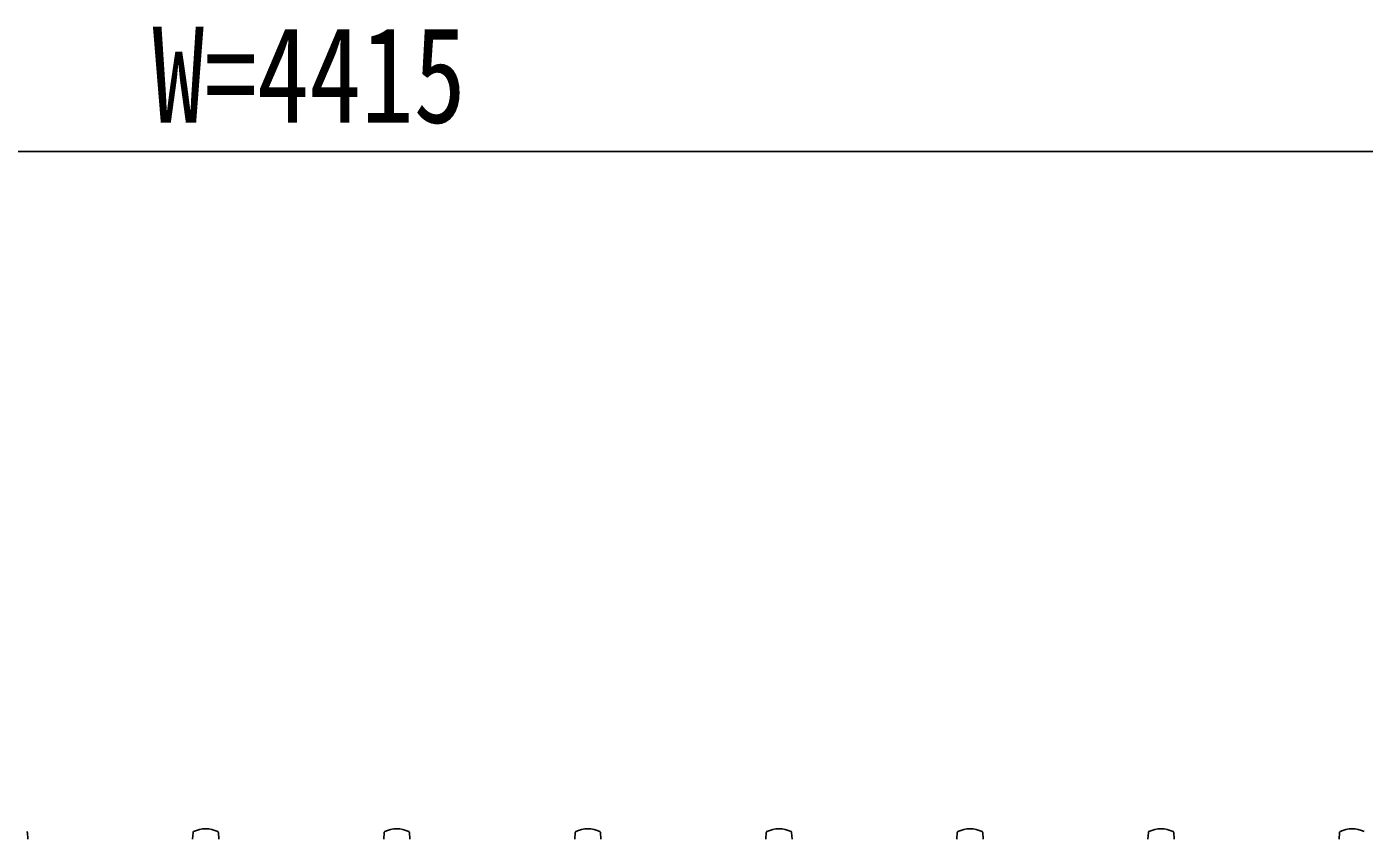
# Model space of a CAD drawing. Units: millimetres, scale not verified. Extents: x -16820 to 16820, y -11880 to 11880.
# Drawn here: x 2745 to 3970, y 1942 to 2686 of the extents above; entities that cross this region are included whole.
import ezdxf
from ezdxf.enums import TextEntityAlignment as Align

# ---------------------------------------------------------------- set-up
doc = ezdxf.new("R2010")
doc.units = ezdxf.units.MM
doc.header["$LTSCALE"] = 50
doc.layers.add('0-4_YKK_13', color=4, linetype='Continuous')
doc.layers.add('0-6_YKK_D', color=6, linetype='Continuous')
doc.styles.add('ＭＳ ゴシック', font='')
doc.styles.get('ＭＳ ゴシック').set_extended_font_data('MS Gothic')

msp = doc.modelspace()

# ---------------------------------------------------------------- linework, layer by layer
at = {"layer": '0-4_YKK_13'}
for p, q in [((2745.58, 1942.32), (2745.21, 1948.44)), ((2896.58, 1942.32), (2896.96, 1948.44)), ((2920.58, 1942.32), (2920.21, 1948.44)), ((3071.58, 1942.32), (3071.96, 1948.44)), ((3095.58, 1942.32), (3095.21, 1948.44)), ((3246.58, 1942.32), (3246.96, 1948.44)), ((3270.58, 1942.32), (3270.21, 1948.44)), ((3421.58, 1942.32), (3421.96, 1948.44)), ((3445.58, 1942.32), (3445.21, 1948.44)), ((3596.58, 1942.32), (3596.96, 1948.44)), ((3620.58, 1942.32), (3620.21, 1948.44)), ((3771.58, 1942.32), (3771.96, 1948.44)), ((3795.58, 1942.32), (3795.21, 1948.44)), ((3946.58, 1942.32), (3946.96, 1948.44))]:
    msp.add_line(p, q, dxfattribs=at)
for centre, radius, start, end in [((2744.21, 1948.38), 1, 3.5, 62.3399), ((2897.96, 1948.38), 1, 117.6601, 176.5), ((2908.58, 1928.11), 23.89, 62.3399, 117.6601), ((2919.21, 1948.38), 1, 3.5, 62.3399), ((3072.96, 1948.38), 1, 117.6601, 176.5), ((3083.58, 1928.11), 23.89, 62.3399, 117.6601), ((3094.21, 1948.38), 1, 3.5, 62.3399), ((3247.96, 1948.38), 1, 117.6601, 176.5), ((3258.58, 1928.11), 23.89, 62.3399, 117.6601), ((3269.21, 1948.38), 1, 3.5, 62.3399), ((3422.96, 1948.38), 1, 117.6601, 176.5), ((3433.58, 1928.11), 23.89, 62.3399, 117.6601), ((3444.21, 1948.38), 1, 3.5, 62.3399), ((3597.96, 1948.38), 1, 117.6601, 176.5), ((3608.58, 1928.11), 23.89, 62.3399, 117.6601), ((3619.21, 1948.38), 1, 3.5, 62.3399), ((3772.96, 1948.38), 1, 117.6601, 176.5), ((3783.58, 1928.11), 23.89, 62.3399, 117.6601), ((3794.21, 1948.38), 1, 3.5, 62.3399), ((3947.96, 1948.38), 1, 117.6601, 176.5), ((3958.58, 1928.11), 23.89, 62.3399, 117.6601)]:
    msp.add_arc(centre, radius, start, end, dxfattribs=at)
at = {"layer": '0-6_YKK_D'}
msp.add_line((5191.08, 2572), (976.08, 2572), dxfattribs=at)

# ---------------------------------------------------------------- texts
at = {"layer": '0-6_YKK_D', "style": 'ＭＳ ゴシック', "width": 0.8}
msp.add_text('W=4415', height=87.98, dxfattribs=at).set_placement((2859.58, 2572), align=Align.BOTTOM_LEFT)

doc.saveas('drawing.dxf')
